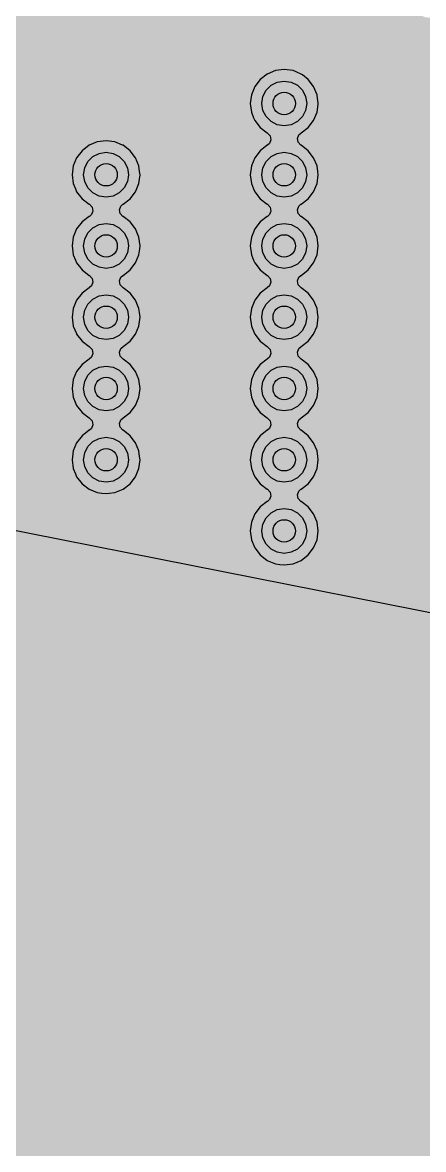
# Model space of a CAD drawing. Header units: millimetres. Extents: x -3894 to -3474, y -291 to 6.
# Drawn here: x -3709.72 to -3702.58, y -112.08 to -91.99 of the extents above; entities that cross this region are included whole.
import ezdxf

# ---------------------------------------------------------------- set-up
doc = ezdxf.new("R2010")
doc.units = ezdxf.units.MM
doc.layers.add('BLACK', color=7, linetype='Continuous')

msp = doc.modelspace()

# ---------------------------------------------------------------- hatches: boundary and pattern name
msp.add_hatch(color=256).paths.add_polyline_path([(-3698.739, -92.342), (-3698.739, -92.342), (-3698.793, -91.834), (-3698.872, -91.824), (-3698.95, -91.814), (-3699.096, -91.753), (-3699.222, -91.657), (-3699.318, -91.532), (-3699.378, -91.386), (-3699.378, -91.386), (-3699.399, -91.229), (-3699.378, -91.072), (-3699.349, -91.001), (-3699.341, -90.971), (-3699.351, -90.902), (-3699.396, -90.849), (-3699.463, -90.829), (-3701.363, -90.829), (-3701.389, -90.832), (-3701.45, -90.866), (-3701.756, -91.171), (-3701.781, -91.206), (-3701.791, -91.275), (-3701.786, -91.312), (-3701.807, -91.469), (-3701.868, -91.615), (-3701.964, -91.74), (-3702.089, -91.836), (-3702.235, -91.897), (-3702.34, -91.911), (-3702.392, -91.917), (-3702.471, -91.907), (-3702.549, -91.897), (-3702.695, -91.836), (-3702.82, -91.74), (-3702.917, -91.615), (-3702.977, -91.469), (-3702.977, -91.469), (-3702.998, -91.312), (-3702.977, -91.155), (-3702.977, -91.155), (-3702.917, -91.009), (-3702.82, -90.884), (-3702.695, -90.787), (-3702.549, -90.727), (-3702.549, -90.727), (-3702.392, -90.706), (-3702.356, -90.711), (-3702.313, -90.709), (-3702.252, -90.676), (-3701.863, -90.287), (-3701.857, -90.281), (-3701.828, -90.217), (-3701.838, -90.148), (-3701.884, -90.095), (-3701.951, -90.075), (-3708.293, -90.075), (-3708.293, -90.075), (-3708.408, -90.045), (-3708.417, -90.039), (-3708.453, -90.019), (-3719.079, -89.782), (-3719.14, -89.928), (-3719.236, -90.053), (-3719.361, -90.149), (-3719.507, -90.21), (-3719.612, -90.224), (-3719.664, -90.23), (-3719.767, -90.217), (-3719.821, -90.21), (-3719.967, -90.149), (-3720.092, -90.053), (-3720.201, -89.912), (-3720.222, -89.887), (-3720.287, -89.861), (-3720.356, -89.874), (-3720.403, -89.919), (-3720.506, -90.053), (-3720.631, -90.149), (-3720.777, -90.21), (-3720.882, -90.224), (-3720.934, -90.23), (-3721.037, -90.217), (-3721.091, -90.21), (-3721.237, -90.149), (-3721.362, -90.053), (-3721.471, -89.912), (-3721.492, -89.887), (-3721.557, -89.861), (-3721.592, -89.867), (-3721.647, -92.148), (-3721.518, -92.248), (-3721.5, -92.259), (-3721.432, -92.273), (-3721.367, -92.248), (-3721.237, -92.148), (-3721.091, -92.088), (-3721.091, -92.088), (-3720.934, -92.067), (-3720.777, -92.088), (-3720.777, -92.088), (-3720.631, -92.148), (-3720.502, -92.248), (-3720.484, -92.259), (-3720.416, -92.273), (-3720.351, -92.248), (-3720.221, -92.148), (-3720.075, -92.088), (-3720.075, -92.088), (-3719.918, -92.067), (-3719.761, -92.088), (-3719.761, -92.088), (-3719.615, -92.148), (-3719.486, -92.248), (-3719.468, -92.259), (-3719.4, -92.273), (-3719.335, -92.248), (-3719.205, -92.148), (-3719.059, -92.088), (-3719.059, -92.088), (-3718.902, -92.067), (-3718.745, -92.088), (-3718.745, -92.088), (-3718.599, -92.148), (-3718.474, -92.245), (-3718.378, -92.37), (-3718.317, -92.516), (-3718.296, -92.673), (-3718.317, -92.83), (-3718.378, -92.976), (-3718.474, -93.101), (-3718.599, -93.197), (-3718.745, -93.258), (-3718.768, -93.261), (-3718.783, -93.264), (-3718.843, -93.299), (-3718.874, -93.362), (-3718.867, -93.431), (-3718.865, -93.435), (-3718.825, -93.532), (-3718.805, -93.688), (-3718.804, -93.689), (-3718.825, -93.846), (-3718.867, -93.946), (-3718.872, -93.96), (-3718.871, -94.03), (-3718.832, -94.088), (-3718.768, -94.117), (-3718.745, -94.12), (-3718.599, -94.18), (-3718.47, -94.28), (-3718.452, -94.291), (-3718.384, -94.305), (-3718.319, -94.28), (-3718.189, -94.18), (-3718.043, -94.12), (-3718.043, -94.12), (-3717.886, -94.099), (-3717.729, -94.12), (-3717.729, -94.12), (-3717.583, -94.18), (-3717.454, -94.28), (-3717.436, -94.291), (-3717.368, -94.305), (-3717.303, -94.28), (-3717.173, -94.18), (-3717.027, -94.12), (-3717.027, -94.12), (-3716.87, -94.099), (-3716.713, -94.12), (-3716.713, -94.12), (-3716.567, -94.18), (-3716.438, -94.28), (-3716.42, -94.291), (-3716.352, -94.305), (-3716.287, -94.28), (-3716.157, -94.18), (-3716.011, -94.12), (-3716.011, -94.12), (-3715.854, -94.099), (-3715.697, -94.12), (-3715.697, -94.12), (-3715.559, -94.177), (-3715.551, -94.18), (-3715.426, -94.277), (-3715.33, -94.402), (-3715.269, -94.548), (-3715.269, -94.548), (-3715.256, -94.647), (-3715.248, -94.705), (-3715.269, -94.862), (-3715.311, -94.962), (-3715.316, -94.976), (-3715.315, -95.046), (-3715.276, -95.104), (-3715.212, -95.133), (-3715.189, -95.136), (-3715.051, -95.193), (-3715.043, -95.196), (-3714.918, -95.293), (-3714.822, -95.418), (-3714.761, -95.564), (-3714.748, -95.663), (-3714.74, -95.721), (-3714.761, -95.878), (-3714.803, -95.978), (-3714.808, -95.992), (-3714.807, -96.062), (-3714.768, -96.12), (-3714.704, -96.149), (-3714.681, -96.152), (-3714.613, -96.18), (-3714.535, -96.212), (-3714.41, -96.309), (-3714.314, -96.434), (-3714.253, -96.58), (-3714.253, -96.58), (-3714.235, -96.717), (-3714.232, -96.737), (-3714.253, -96.894), (-3714.295, -96.994), (-3714.3, -97.008), (-3714.299, -97.078), (-3714.26, -97.136), (-3714.196, -97.165), (-3714.173, -97.168), (-3714.032, -97.226), (-3714.027, -97.228), (-3714.027, -97.228), (-3713.902, -97.325), (-3713.806, -97.45), (-3713.745, -97.596), (-3713.745, -97.596), (-3713.727, -97.733), (-3713.724, -97.753), (-3713.745, -97.91), (-3713.806, -98.056), (-3713.902, -98.181), (-3714.027, -98.277), (-3714.173, -98.338), (-3714.278, -98.352), (-3714.33, -98.358), (-3714.409, -98.348), (-3714.487, -98.338), (-3714.633, -98.277), (-3714.763, -98.178), (-3714.78, -98.167), (-3714.848, -98.153), (-3714.914, -98.178), (-3715.043, -98.277), (-3715.189, -98.338), (-3715.294, -98.352), (-3715.346, -98.358), (-3715.425, -98.348), (-3715.503, -98.338), (-3715.649, -98.277), (-3715.779, -98.178), (-3715.796, -98.167), (-3715.864, -98.153), (-3715.93, -98.178), (-3716.059, -98.277), (-3716.205, -98.338), (-3716.31, -98.352), (-3716.362, -98.358), (-3716.441, -98.348), (-3716.519, -98.338), (-3716.665, -98.277), (-3716.795, -98.178), (-3716.812, -98.167), (-3716.88, -98.153), (-3716.946, -98.178), (-3717.075, -98.277), (-3717.221, -98.338), (-3717.326, -98.352), (-3717.378, -98.358), (-3717.457, -98.348), (-3717.535, -98.338), (-3717.681, -98.277), (-3717.811, -98.178), (-3717.828, -98.167), (-3717.896, -98.153), (-3717.962, -98.178), (-3718.091, -98.277), (-3718.237, -98.338), (-3718.342, -98.352), (-3718.394, -98.358), (-3718.473, -98.348), (-3718.551, -98.338), (-3718.697, -98.277), (-3718.827, -98.178), (-3718.844, -98.167), (-3718.912, -98.153), (-3718.978, -98.178), (-3719.107, -98.277), (-3719.253, -98.338), (-3719.358, -98.352), (-3719.41, -98.358), (-3719.489, -98.348), (-3719.567, -98.338), (-3719.713, -98.277), (-3719.843, -98.178), (-3719.86, -98.167), (-3719.928, -98.153), (-3719.994, -98.178), (-3720.123, -98.277), (-3720.269, -98.338), (-3720.374, -98.352), (-3720.426, -98.358), (-3720.505, -98.348), (-3720.583, -98.338), (-3720.729, -98.277), (-3720.859, -98.178), (-3720.876, -98.167), (-3720.944, -98.153), (-3721.01, -98.178), (-3721.139, -98.277), (-3721.285, -98.338), (-3721.39, -98.352), (-3721.442, -98.358), (-3721.521, -98.348), (-3721.599, -98.338), (-3721.745, -98.277), (-3721.875, -98.178), (-3721.892, -98.167), (-3721.96, -98.153), (-3722.026, -98.178), (-3722.155, -98.277), (-3722.301, -98.338), (-3722.406, -98.352), (-3722.458, -98.358), (-3722.537, -98.348), (-3722.615, -98.338), (-3722.761, -98.277), (-3722.891, -98.178), (-3722.908, -98.167), (-3722.976, -98.153), (-3723.042, -98.178), (-3723.171, -98.277), (-3723.317, -98.338), (-3723.37, -98.345), (-3723.37, -98.379), (-3711.859, -100.654), (-3711.837, -100.627), (-3711.696, -100.518), (-3711.671, -100.496), (-3711.645, -100.432), (-3711.658, -100.363), (-3711.703, -100.316), (-3711.837, -100.213), (-3711.934, -100.088), (-3711.954, -100.039), (-3711.994, -99.942), (-3711.994, -99.942), (-3712.015, -99.785), (-3711.994, -99.628), (-3711.994, -99.628), (-3711.934, -99.482), (-3711.837, -99.357), (-3711.696, -99.248), (-3711.671, -99.226), (-3711.645, -99.162), (-3711.658, -99.093), (-3711.703, -99.046), (-3711.837, -98.943), (-3711.934, -98.818), (-3711.994, -98.672), (-3712.015, -98.515), (-3711.994, -98.358), (-3711.994, -98.358), (-3711.934, -98.212), (-3711.837, -98.087), (-3711.696, -97.978), (-3711.671, -97.956), (-3711.645, -97.892), (-3711.658, -97.823), (-3711.703, -97.776), (-3711.837, -97.673), (-3711.934, -97.548), (-3711.994, -97.402), (-3711.994, -97.402), (-3712.015, -97.245), (-3711.994, -97.088), (-3711.994, -97.088), (-3711.934, -96.942), (-3711.837, -96.817), (-3711.696, -96.708), (-3711.671, -96.686), (-3711.645, -96.622), (-3711.658, -96.553), (-3711.703, -96.506), (-3711.837, -96.403), (-3711.934, -96.278), (-3711.954, -96.229), (-3711.994, -96.132), (-3711.994, -96.132), (-3712.015, -95.975), (-3711.994, -95.818), (-3711.994, -95.818), (-3711.934, -95.672), (-3711.837, -95.547), (-3711.696, -95.438), (-3711.671, -95.416), (-3711.645, -95.352), (-3711.658, -95.283), (-3711.703, -95.236), (-3711.837, -95.133), (-3711.934, -95.008), (-3711.954, -94.959), (-3711.994, -94.862), (-3711.994, -94.862), (-3712.015, -94.705), (-3711.994, -94.548), (-3711.994, -94.548), (-3711.934, -94.402), (-3711.837, -94.277), (-3711.696, -94.168), (-3711.671, -94.146), (-3711.645, -94.082), (-3711.658, -94.013), (-3711.703, -93.966), (-3711.837, -93.863), (-3711.934, -93.738), (-3711.954, -93.689), (-3711.994, -93.592), (-3711.994, -93.592), (-3712.015, -93.435), (-3711.994, -93.278), (-3711.994, -93.278), (-3711.934, -93.132), (-3711.837, -93.007), (-3711.712, -92.91), (-3711.566, -92.85), (-3711.566, -92.85), (-3711.409, -92.829), (-3711.252, -92.85), (-3711.252, -92.85), (-3711.184, -92.878), (-3711.106, -92.91), (-3710.981, -93.007), (-3710.885, -93.132), (-3710.824, -93.278), (-3710.803, -93.435), (-3710.806, -93.451), (-3710.824, -93.592), (-3710.885, -93.738), (-3710.981, -93.863), (-3711.122, -93.971), (-3711.147, -93.993), (-3711.173, -94.058), (-3711.16, -94.127), (-3711.115, -94.173), (-3710.981, -94.277), (-3710.885, -94.402), (-3710.824, -94.548), (-3710.824, -94.548), (-3710.811, -94.647), (-3710.803, -94.705), (-3710.824, -94.862), (-3710.885, -95.008), (-3710.981, -95.133), (-3711.122, -95.241), (-3711.147, -95.263), (-3711.173, -95.328), (-3711.16, -95.397), (-3711.115, -95.443), (-3710.981, -95.547), (-3710.885, -95.672), (-3710.824, -95.818), (-3710.824, -95.818), (-3710.803, -95.975), (-3710.81, -96.024), (-3710.824, -96.132), (-3710.885, -96.278), (-3710.981, -96.403), (-3711.122, -96.511), (-3711.147, -96.533), (-3711.173, -96.598), (-3711.16, -96.667), (-3711.115, -96.713), (-3710.981, -96.817), (-3710.885, -96.942), (-3710.824, -97.088), (-3710.814, -97.162), (-3710.803, -97.245), (-3710.824, -97.402), (-3710.885, -97.548), (-3710.981, -97.673), (-3711.122, -97.781), (-3711.147, -97.803), (-3711.173, -97.868), (-3711.16, -97.937), (-3711.115, -97.983), (-3710.981, -98.087), (-3710.885, -98.212), (-3710.824, -98.358), (-3710.803, -98.515), (-3710.824, -98.672), (-3710.885, -98.818), (-3710.981, -98.943), (-3711.122, -99.051), (-3711.147, -99.073), (-3711.173, -99.138), (-3711.16, -99.207), (-3711.115, -99.253), (-3710.981, -99.357), (-3710.885, -99.482), (-3710.824, -99.628), (-3710.811, -99.727), (-3710.803, -99.785), (-3710.824, -99.942), (-3710.885, -100.088), (-3710.981, -100.213), (-3711.122, -100.321), (-3711.147, -100.343), (-3711.173, -100.408), (-3711.16, -100.477), (-3711.115, -100.523), (-3710.981, -100.627), (-3710.885, -100.752), (-3710.842, -100.855), (-3698.996, -103.197), (-3698.739, -101.894), (-3698.885, -101.833), (-3699.01, -101.737), (-3699.107, -101.612), (-3699.167, -101.466), (-3699.167, -101.466), (-3699.188, -101.309), (-3699.167, -101.152), (-3699.167, -101.152), (-3699.107, -101.006), (-3699.01, -100.881), (-3698.869, -100.772), (-3698.844, -100.75), (-3698.818, -100.686), (-3698.831, -100.617), (-3698.876, -100.57), (-3699.01, -100.467), (-3699.107, -100.342), (-3699.127, -100.293), (-3699.167, -100.196), (-3699.167, -100.196), (-3699.188, -100.039), (-3699.167, -99.882), (-3699.167, -99.882), (-3699.107, -99.736), (-3699.007, -99.606), (-3698.996, -99.589), (-3698.982, -99.52), (-3699.007, -99.455), (-3699.107, -99.326), (-3699.167, -99.18), (-3699.167, -99.18), (-3699.188, -99.023), (-3699.167, -98.866), (-3699.167, -98.866), (-3699.107, -98.72), (-3699.007, -98.59), (-3698.996, -98.573), (-3698.982, -98.504), (-3699.007, -98.439), (-3699.107, -98.31), (-3699.167, -98.164), (-3699.167, -98.164), (-3699.188, -98.007), (-3699.167, -97.85), (-3699.167, -97.85), (-3699.107, -97.704), (-3699.007, -97.574), (-3698.996, -97.557), (-3698.982, -97.488), (-3699.007, -97.423), (-3699.107, -97.294), (-3699.167, -97.148), (-3699.167, -97.148), (-3699.188, -96.991), (-3699.167, -96.834), (-3699.167, -96.834), (-3699.107, -96.688), (-3699.007, -96.558), (-3698.996, -96.541), (-3698.982, -96.472), (-3699.007, -96.407), (-3699.107, -96.278), (-3699.167, -96.132), (-3699.167, -96.132), (-3699.188, -95.975), (-3699.167, -95.818), (-3699.167, -95.818), (-3699.107, -95.672), (-3699.007, -95.542), (-3698.996, -95.525), (-3698.982, -95.456), (-3699.007, -95.391), (-3699.107, -95.262), (-3699.167, -95.116), (-3699.167, -95.116), (-3699.188, -94.959), (-3699.167, -94.802), (-3699.167, -94.802), (-3699.107, -94.656), (-3699.007, -94.526), (-3698.996, -94.509), (-3698.982, -94.44), (-3699.007, -94.375), (-3699.107, -94.246), (-3699.167, -94.1), (-3699.167, -94.1), (-3699.188, -93.943), (-3699.167, -93.786), (-3699.167, -93.786), (-3699.107, -93.64), (-3699.007, -93.51), (-3698.996, -93.493), (-3698.982, -93.424), (-3699.007, -93.359), (-3699.107, -93.23), (-3699.167, -93.084), (-3699.167, -93.084), (-3699.188, -92.927), (-3699.167, -92.77), (-3699.167, -92.77), (-3699.107, -92.624), (-3699.01, -92.499), (-3698.885, -92.402)])
h = msp.add_hatch(color=256)
h.paths.add_polyline_path([(-3695.527, -104.613), (-3695.525, -104.61), (-3695.101, -103.967), (-3710.842, -100.855), (-3710.824, -100.898), (-3710.803, -101.055), (-3710.824, -101.212), (-3710.885, -101.358), (-3710.981, -101.483), (-3711.106, -101.579), (-3711.252, -101.64), (-3711.357, -101.654), (-3711.409, -101.66), (-3711.488, -101.65), (-3711.566, -101.64), (-3711.712, -101.579), (-3711.837, -101.483), (-3711.934, -101.358), (-3711.994, -101.212), (-3711.994, -101.212), (-3712.015, -101.055), (-3711.994, -100.898), (-3711.994, -100.898), (-3711.934, -100.752), (-3711.859, -100.654), (-3723.37, -98.379), (-3723.37, -112.223), (-3702.29, -112.223), (-3702.193, -112.054), (-3701.971, -111.733), (-3701.722, -111.433), (-3701.448, -111.156), (-3701.373, -111.093), (-3701.373, -111.092), (-3701.35, -111.073), (-3701.35, -111.073), (-3701.299, -111.029), (-3701.297, -111.028), (-3700.488, -110.316), (-3700.485, -110.313), (-3699.7, -109.574), (-3699.697, -109.571), (-3698.937, -108.807), (-3698.934, -108.804), (-3698.2, -108.015), (-3698.197, -108.011), (-3697.489, -107.198), (-3697.487, -107.195), (-3696.807, -106.358), (-3696.804, -106.355), (-3696.152, -105.497), (-3696.15, -105.493)])
h.paths.add_polyline_path([(-3711.359, -105.978), (-3711.359, -105.978), (-3711.299, -105.832), (-3711.202, -105.707), (-3711.077, -105.61), (-3710.931, -105.55), (-3710.931, -105.55), (-3710.774, -105.529), (-3710.617, -105.55), (-3710.617, -105.55), (-3710.471, -105.61), (-3710.346, -105.707), (-3710.25, -105.832), (-3710.189, -105.978), (-3710.189, -105.978), (-3710.177, -106.068), (-3710.168, -106.135), (-3710.189, -106.292), (-3710.25, -106.438), (-3710.346, -106.563), (-3710.471, -106.659), (-3710.617, -106.72), (-3710.722, -106.734), (-3710.774, -106.74), (-3710.853, -106.73), (-3710.931, -106.72), (-3711.077, -106.659), (-3711.202, -106.563), (-3711.299, -106.438), (-3711.319, -106.389), (-3711.359, -106.292), (-3711.359, -106.292), (-3711.38, -106.135)], flags=16)
h.paths.add_polyline_path([(-3711.155, -106.011), (-3711.098, -105.9), (-3711.009, -105.811), (-3710.898, -105.754), (-3710.774, -105.735), (-3710.651, -105.754), (-3710.539, -105.811), (-3710.451, -105.9), (-3710.394, -106.011), (-3710.374, -106.135), (-3710.394, -106.258), (-3710.451, -106.37), (-3710.539, -106.458), (-3710.651, -106.515), (-3710.774, -106.535), (-3710.898, -106.515), (-3711.009, -106.458), (-3711.098, -106.37), (-3711.155, -106.258), (-3711.174, -106.135)], flags=0)
h.paths.add_polyline_path([(-3720.734, -106.389, -1), (-3721.134, -106.389, -1)], flags=16)
h.paths.add_polyline_path([(-3710.574, -106.135, -1), (-3710.974, -106.135, -1)], flags=0)
h.paths.add_polyline_path([(-3720.734, -107.405, -1), (-3721.134, -107.405, -1)], flags=16)
h.paths.add_polyline_path([(-3720.734, -108.421, -1), (-3721.134, -108.421, -1)], flags=16)
h.paths.add_polyline_path([(-3720.734, -109.437, -1), (-3721.134, -109.437, -1)], flags=16)
h.paths.add_polyline_path([(-3720.734, -110.453, -1), (-3721.134, -110.453, -1)], flags=16)
h.paths.add_polyline_path([(-3720.734, -111.469, -1), (-3721.134, -111.469, -1)], flags=16)

# ---------------------------------------------------------------- linework, layer by layer
msp.add_line((-3695.101, -103.967), (-3723.474, -98.358))
at = {"color": 7, "lineweight": 0}
msp.add_line((-3710.842, -100.855), (-3695.101, -103.967), dxfattribs=at)
msp.add_line((-3710.842, -100.855), (-3695.101, -103.967), dxfattribs=at)
at = {"layer": 'BLACK', "linetype": 'Continuous'}
for p, q in [((-3705.362, -92.91), (-3705.487, -93.007)), ((-3705.216, -92.85), (-3705.362, -92.91)), ((-3705.059, -92.829), (-3705.216, -92.85)), ((-3705.216, -92.85), (-3705.216, -92.85)), ((-3704.902, -92.85), (-3705.059, -92.829)), ((-3705.059, -92.829), (-3705.059, -92.829)), ((-3704.834, -92.878), (-3704.902, -92.85)), ((-3704.902, -92.85), (-3704.902, -92.85)), ((-3704.756, -92.91), (-3704.834, -92.878)), ((-3704.735, -92.927), (-3704.756, -92.91)), ((-3704.631, -93.007), (-3704.735, -92.927)), ((-3705.584, -93.132), (-3705.644, -93.278)), ((-3705.487, -93.007), (-3705.584, -93.132)), ((-3705.44, -93.311), (-3705.383, -93.2)), ((-3705.383, -93.2), (-3705.294, -93.111)), ((-3705.294, -93.111), (-3705.183, -93.054)), ((-3705.183, -93.054), (-3705.059, -93.035)), ((-3705.059, -93.035), (-3704.936, -93.054)), ((-3704.936, -93.054), (-3704.824, -93.111)), ((-3704.824, -93.111), (-3704.736, -93.2)), ((-3704.736, -93.2), (-3704.679, -93.311)), ((-3704.535, -93.132), (-3704.631, -93.007)), ((-3704.474, -93.278), (-3704.535, -93.132)), ((-3705.644, -93.278), (-3705.665, -93.435)), ((-3705.644, -93.278), (-3705.644, -93.278)), ((-3705.459, -93.435), (-3705.44, -93.311)), ((-3704.679, -93.311), (-3704.659, -93.435)), ((-3704.473, -93.287), (-3704.474, -93.278)), ((-3704.453, -93.435), (-3704.473, -93.287)), ((-3705.665, -93.435), (-3705.644, -93.592)), ((-3705.665, -93.435), (-3705.665, -93.435)), ((-3705.644, -93.592), (-3705.644, -93.592)), ((-3705.644, -93.592), (-3705.604, -93.689)), ((-3705.44, -93.558), (-3705.459, -93.435)), ((-3705.383, -93.67), (-3705.44, -93.558)), ((-3704.679, -93.558), (-3704.736, -93.67)), ((-3704.659, -93.435), (-3704.679, -93.558)), ((-3704.535, -93.738), (-3704.474, -93.592)), ((-3704.474, -93.592), (-3704.456, -93.451)), ((-3704.456, -93.451), (-3704.453, -93.435)), ((-3704.453, -93.435), (-3704.453, -93.435)), ((-3705.604, -93.689), (-3705.584, -93.738)), ((-3705.584, -93.738), (-3705.487, -93.863)), ((-3705.294, -93.758), (-3705.383, -93.67)), ((-3705.183, -93.815), (-3705.294, -93.758)), ((-3704.824, -93.758), (-3704.936, -93.815)), ((-3704.736, -93.67), (-3704.824, -93.758)), ((-3704.631, -93.863), (-3704.535, -93.738)), ((-3705.487, -93.863), (-3705.362, -93.959)), ((-3705.362, -93.959), (-3705.362, -93.959)), ((-3705.362, -93.959), (-3705.357, -93.962)), ((-3705.357, -93.962), (-3705.308, -94.013)), ((-3705.059, -93.835), (-3705.183, -93.815)), ((-3704.936, -93.815), (-3705.059, -93.835)), ((-3704.823, -94.058), (-3704.797, -93.993)), ((-3704.797, -93.993), (-3704.762, -93.962)), ((-3704.762, -93.962), (-3704.756, -93.959)), ((-3704.756, -93.959), (-3704.631, -93.863)), ((-3704.756, -93.959), (-3704.756, -93.959)), ((-3708.537, -94.18), (-3708.662, -94.277)), ((-3708.391, -94.12), (-3708.537, -94.18)), ((-3708.234, -94.099), (-3708.391, -94.12)), ((-3708.391, -94.12), (-3708.391, -94.12)), ((-3708.077, -94.12), (-3708.234, -94.099)), ((-3708.234, -94.099), (-3708.234, -94.099)), ((-3707.939, -94.177), (-3708.077, -94.12)), ((-3708.077, -94.12), (-3708.077, -94.12)), ((-3707.931, -94.18), (-3707.939, -94.177)), ((-3707.806, -94.277), (-3707.931, -94.18)), ((-3705.362, -94.18), (-3705.487, -94.277)), ((-3705.357, -94.177), (-3705.362, -94.18)), ((-3705.321, -94.146), (-3705.357, -94.177)), ((-3705.295, -94.082), (-3705.321, -94.146)), ((-3705.308, -94.013), (-3705.295, -94.082)), ((-3704.81, -94.127), (-3704.823, -94.058)), ((-3704.762, -94.177), (-3704.81, -94.127)), ((-3704.756, -94.18), (-3704.762, -94.177)), ((-3704.631, -94.277), (-3704.756, -94.18)), ((-3704.756, -94.18), (-3704.756, -94.18)), ((-3708.759, -94.402), (-3708.819, -94.548)), ((-3708.662, -94.277), (-3708.759, -94.402)), ((-3708.558, -94.47), (-3708.469, -94.381)), ((-3708.469, -94.381), (-3708.358, -94.324)), ((-3708.358, -94.324), (-3708.234, -94.305)), ((-3708.234, -94.305), (-3708.111, -94.324)), ((-3708.111, -94.324), (-3707.999, -94.381)), ((-3707.999, -94.381), (-3707.911, -94.47)), ((-3707.71, -94.402), (-3707.806, -94.277)), ((-3707.649, -94.548), (-3707.71, -94.402)), ((-3705.584, -94.402), (-3705.644, -94.548)), ((-3705.487, -94.277), (-3705.584, -94.402)), ((-3705.383, -94.47), (-3705.294, -94.381)), ((-3705.294, -94.381), (-3705.183, -94.324)), ((-3705.183, -94.324), (-3705.059, -94.305)), ((-3705.059, -94.305), (-3704.936, -94.324)), ((-3704.936, -94.324), (-3704.824, -94.381)), ((-3704.824, -94.381), (-3704.736, -94.47)), ((-3704.535, -94.402), (-3704.631, -94.277)), ((-3704.474, -94.548), (-3704.535, -94.402)), ((-3708.819, -94.548), (-3708.84, -94.705)), ((-3708.819, -94.548), (-3708.819, -94.548)), ((-3708.634, -94.705), (-3708.615, -94.581)), ((-3708.615, -94.581), (-3708.558, -94.47)), ((-3707.911, -94.47), (-3707.854, -94.581)), ((-3707.854, -94.581), (-3707.834, -94.705)), ((-3707.636, -94.647), (-3707.649, -94.548)), ((-3707.649, -94.548), (-3707.649, -94.548)), ((-3705.644, -94.548), (-3705.665, -94.705)), ((-3705.644, -94.548), (-3705.644, -94.548)), ((-3705.459, -94.705), (-3705.44, -94.581)), ((-3705.44, -94.581), (-3705.383, -94.47)), ((-3704.736, -94.47), (-3704.679, -94.581)), ((-3704.679, -94.581), (-3704.659, -94.705)), ((-3704.461, -94.647), (-3704.474, -94.548)), ((-3704.474, -94.548), (-3704.474, -94.548)), ((-3708.84, -94.705), (-3708.819, -94.862)), ((-3708.84, -94.705), (-3708.84, -94.705)), ((-3708.615, -94.828), (-3708.634, -94.705)), ((-3707.834, -94.705), (-3707.854, -94.828)), ((-3707.649, -94.862), (-3707.628, -94.705)), ((-3707.628, -94.705), (-3707.636, -94.647)), ((-3705.665, -94.705), (-3705.665, -94.705)), ((-3705.665, -94.705), (-3705.644, -94.862)), ((-3705.44, -94.828), (-3705.459, -94.705)), ((-3704.659, -94.705), (-3704.679, -94.828)), ((-3704.474, -94.862), (-3704.453, -94.705)), ((-3704.453, -94.705), (-3704.461, -94.647)), ((-3708.819, -94.862), (-3708.819, -94.862)), ((-3708.819, -94.862), (-3708.779, -94.959)), ((-3708.779, -94.959), (-3708.759, -95.008)), ((-3708.759, -95.008), (-3708.662, -95.133)), ((-3708.558, -94.94), (-3708.615, -94.828)), ((-3708.469, -95.028), (-3708.558, -94.94)), ((-3707.911, -94.94), (-3707.999, -95.028)), ((-3707.854, -94.828), (-3707.911, -94.94)), ((-3707.806, -95.133), (-3707.71, -95.008)), ((-3707.71, -95.008), (-3707.649, -94.862)), ((-3705.644, -94.862), (-3705.644, -94.862)), ((-3705.644, -94.862), (-3705.604, -94.959)), ((-3705.604, -94.959), (-3705.584, -95.008)), ((-3705.584, -95.008), (-3705.487, -95.133)), ((-3705.383, -94.94), (-3705.44, -94.828)), ((-3705.294, -95.028), (-3705.383, -94.94)), ((-3704.736, -94.94), (-3704.824, -95.028)), ((-3704.679, -94.828), (-3704.736, -94.94)), ((-3704.631, -95.133), (-3704.535, -95.008)), ((-3704.535, -95.008), (-3704.474, -94.862)), ((-3708.662, -95.133), (-3708.537, -95.229)), ((-3708.358, -95.085), (-3708.469, -95.028)), ((-3708.234, -95.105), (-3708.358, -95.085)), ((-3708.111, -95.085), (-3708.234, -95.105)), ((-3707.999, -95.028), (-3708.111, -95.085)), ((-3707.931, -95.229), (-3707.806, -95.133)), ((-3705.487, -95.133), (-3705.362, -95.229)), ((-3705.183, -95.085), (-3705.294, -95.028)), ((-3705.059, -95.105), (-3705.183, -95.085)), ((-3704.936, -95.085), (-3705.059, -95.105)), ((-3704.824, -95.028), (-3704.936, -95.085)), ((-3704.756, -95.229), (-3704.631, -95.133)), ((-3708.537, -95.229), (-3708.537, -95.229)), ((-3708.537, -95.229), (-3708.532, -95.232)), ((-3708.532, -95.232), (-3708.483, -95.283)), ((-3708.47, -95.352), (-3708.496, -95.416)), ((-3708.483, -95.283), (-3708.47, -95.352)), ((-3707.998, -95.328), (-3707.972, -95.263)), ((-3707.985, -95.397), (-3707.998, -95.328)), ((-3707.937, -95.447), (-3707.985, -95.397)), ((-3707.972, -95.263), (-3707.937, -95.232)), ((-3707.937, -95.232), (-3707.931, -95.229)), ((-3707.931, -95.229), (-3707.931, -95.229)), ((-3705.362, -95.229), (-3705.362, -95.229)), ((-3705.362, -95.229), (-3705.357, -95.232)), ((-3705.357, -95.232), (-3705.308, -95.283)), ((-3705.295, -95.352), (-3705.321, -95.416)), ((-3705.308, -95.283), (-3705.295, -95.352)), ((-3704.823, -95.328), (-3704.797, -95.263)), ((-3704.81, -95.397), (-3704.823, -95.328)), ((-3704.762, -95.447), (-3704.81, -95.397)), ((-3704.797, -95.263), (-3704.762, -95.232)), ((-3704.762, -95.232), (-3704.756, -95.229)), ((-3704.756, -95.229), (-3704.756, -95.229)), ((-3708.662, -95.547), (-3708.759, -95.672)), ((-3708.537, -95.45), (-3708.662, -95.547)), ((-3708.532, -95.447), (-3708.537, -95.45)), ((-3708.496, -95.416), (-3708.532, -95.447)), ((-3708.469, -95.651), (-3708.358, -95.594)), ((-3708.358, -95.594), (-3708.234, -95.575)), ((-3708.234, -95.575), (-3708.111, -95.594)), ((-3708.111, -95.594), (-3707.999, -95.651)), ((-3707.931, -95.45), (-3707.937, -95.447)), ((-3707.806, -95.547), (-3707.931, -95.45)), ((-3707.931, -95.45), (-3707.931, -95.45)), ((-3707.71, -95.672), (-3707.806, -95.547)), ((-3705.487, -95.547), (-3705.584, -95.672)), ((-3705.362, -95.45), (-3705.487, -95.547)), ((-3705.357, -95.447), (-3705.362, -95.45)), ((-3705.321, -95.416), (-3705.357, -95.447)), ((-3705.294, -95.651), (-3705.183, -95.594)), ((-3705.183, -95.594), (-3705.059, -95.575)), ((-3705.059, -95.575), (-3704.936, -95.594)), ((-3704.936, -95.594), (-3704.824, -95.651)), ((-3704.756, -95.45), (-3704.762, -95.447)), ((-3704.631, -95.547), (-3704.756, -95.45)), ((-3704.756, -95.45), (-3704.756, -95.45)), ((-3704.535, -95.672), (-3704.631, -95.547)), ((-3708.759, -95.672), (-3708.819, -95.818)), ((-3708.615, -95.851), (-3708.558, -95.74)), ((-3708.558, -95.74), (-3708.469, -95.651)), ((-3707.999, -95.651), (-3707.911, -95.74)), ((-3707.911, -95.74), (-3707.854, -95.851)), ((-3707.649, -95.818), (-3707.71, -95.672)), ((-3705.584, -95.672), (-3705.644, -95.818)), ((-3705.44, -95.851), (-3705.383, -95.74)), ((-3705.383, -95.74), (-3705.294, -95.651)), ((-3704.824, -95.651), (-3704.736, -95.74)), ((-3704.736, -95.74), (-3704.679, -95.851)), ((-3704.474, -95.818), (-3704.535, -95.672)), ((-3708.819, -95.818), (-3708.84, -95.975)), ((-3708.84, -95.975), (-3708.84, -95.975)), ((-3708.84, -95.975), (-3708.819, -96.132)), ((-3708.819, -95.818), (-3708.819, -95.818)), ((-3708.634, -95.975), (-3708.615, -95.851)), ((-3708.615, -96.098), (-3708.634, -95.975)), ((-3707.854, -95.851), (-3707.834, -95.975)), ((-3707.834, -95.975), (-3707.854, -96.098)), ((-3707.628, -95.975), (-3707.649, -95.818)), ((-3707.649, -95.818), (-3707.649, -95.818)), ((-3707.635, -96.024), (-3707.628, -95.975)), ((-3707.628, -95.975), (-3707.628, -95.975)), ((-3705.644, -95.818), (-3705.665, -95.975)), ((-3705.665, -95.975), (-3705.665, -95.975)), ((-3705.665, -95.975), (-3705.644, -96.132)), ((-3705.644, -95.818), (-3705.644, -95.818)), ((-3705.459, -95.975), (-3705.44, -95.851)), ((-3705.44, -96.098), (-3705.459, -95.975)), ((-3704.679, -95.851), (-3704.659, -95.975)), ((-3704.659, -95.975), (-3704.679, -96.098)), ((-3704.453, -95.975), (-3704.474, -95.818)), ((-3704.474, -95.818), (-3704.474, -95.818)), ((-3704.46, -96.024), (-3704.453, -95.975)), ((-3704.453, -95.975), (-3704.453, -95.975)), ((-3708.819, -96.132), (-3708.819, -96.132)), ((-3708.819, -96.132), (-3708.779, -96.229)), ((-3708.558, -96.21), (-3708.615, -96.098)), ((-3708.469, -96.298), (-3708.558, -96.21)), ((-3707.911, -96.21), (-3707.999, -96.298)), ((-3707.854, -96.098), (-3707.911, -96.21)), ((-3707.71, -96.278), (-3707.649, -96.132)), ((-3707.649, -96.132), (-3707.635, -96.024)), ((-3705.644, -96.132), (-3705.644, -96.132)), ((-3705.644, -96.132), (-3705.604, -96.229)), ((-3705.383, -96.21), (-3705.44, -96.098)), ((-3705.294, -96.298), (-3705.383, -96.21)), ((-3704.736, -96.21), (-3704.824, -96.298)), ((-3704.679, -96.098), (-3704.736, -96.21)), ((-3704.535, -96.278), (-3704.474, -96.132)), ((-3704.474, -96.132), (-3704.46, -96.024)), ((-3708.779, -96.229), (-3708.759, -96.278)), ((-3708.759, -96.278), (-3708.662, -96.403)), ((-3708.662, -96.403), (-3708.537, -96.499)), ((-3708.358, -96.355), (-3708.469, -96.298)), ((-3708.234, -96.375), (-3708.358, -96.355)), ((-3708.111, -96.355), (-3708.234, -96.375)), ((-3707.999, -96.298), (-3708.111, -96.355)), ((-3707.931, -96.499), (-3707.806, -96.403)), ((-3707.806, -96.403), (-3707.71, -96.278)), ((-3705.604, -96.229), (-3705.584, -96.278)), ((-3705.584, -96.278), (-3705.487, -96.403)), ((-3705.487, -96.403), (-3705.362, -96.499)), ((-3705.183, -96.355), (-3705.294, -96.298)), ((-3705.059, -96.375), (-3705.183, -96.355)), ((-3704.936, -96.355), (-3705.059, -96.375)), ((-3704.824, -96.298), (-3704.936, -96.355)), ((-3704.756, -96.499), (-3704.631, -96.403)), ((-3704.631, -96.403), (-3704.535, -96.278)), ((-3708.537, -96.499), (-3708.537, -96.499)), ((-3708.537, -96.499), (-3708.532, -96.502)), ((-3708.532, -96.502), (-3708.483, -96.553)), ((-3708.483, -96.553), (-3708.47, -96.622)), ((-3707.998, -96.598), (-3707.972, -96.533)), ((-3707.985, -96.667), (-3707.998, -96.598)), ((-3707.972, -96.533), (-3707.937, -96.502)), ((-3707.937, -96.502), (-3707.931, -96.499)), ((-3707.931, -96.499), (-3707.931, -96.499)), ((-3705.362, -96.499), (-3705.362, -96.499)), ((-3705.362, -96.499), (-3705.357, -96.502)), ((-3705.357, -96.502), (-3705.308, -96.553)), ((-3705.308, -96.553), (-3705.295, -96.622)), ((-3704.823, -96.598), (-3704.797, -96.533)), ((-3704.81, -96.667), (-3704.823, -96.598)), ((-3704.797, -96.533), (-3704.762, -96.502)), ((-3704.762, -96.502), (-3704.756, -96.499)), ((-3704.756, -96.499), (-3704.756, -96.499)), ((-3708.662, -96.817), (-3708.759, -96.942)), ((-3708.537, -96.72), (-3708.662, -96.817)), ((-3708.532, -96.717), (-3708.537, -96.72)), ((-3708.496, -96.686), (-3708.532, -96.717)), ((-3708.47, -96.622), (-3708.496, -96.686)), ((-3707.937, -96.717), (-3707.985, -96.667)), ((-3707.931, -96.72), (-3707.937, -96.717)), ((-3707.806, -96.817), (-3707.931, -96.72)), ((-3707.931, -96.72), (-3707.931, -96.72)), ((-3707.71, -96.942), (-3707.806, -96.817)), ((-3705.487, -96.817), (-3705.584, -96.942)), ((-3705.362, -96.72), (-3705.487, -96.817)), ((-3705.357, -96.717), (-3705.362, -96.72)), ((-3705.321, -96.686), (-3705.357, -96.717)), ((-3705.295, -96.622), (-3705.321, -96.686)), ((-3704.762, -96.717), (-3704.81, -96.667)), ((-3704.756, -96.72), (-3704.762, -96.717)), ((-3704.631, -96.817), (-3704.756, -96.72)), ((-3704.756, -96.72), (-3704.756, -96.72)), ((-3704.535, -96.942), (-3704.631, -96.817)), ((-3708.759, -96.942), (-3708.819, -97.088)), ((-3708.615, -97.121), (-3708.558, -97.01)), ((-3708.558, -97.01), (-3708.469, -96.921)), ((-3708.469, -96.921), (-3708.358, -96.864)), ((-3708.358, -96.864), (-3708.234, -96.845)), ((-3708.234, -96.845), (-3708.111, -96.864)), ((-3708.111, -96.864), (-3707.999, -96.921)), ((-3707.999, -96.921), (-3707.911, -97.01)), ((-3707.911, -97.01), (-3707.854, -97.121)), ((-3707.649, -97.088), (-3707.71, -96.942)), ((-3705.584, -96.942), (-3705.644, -97.088)), ((-3705.44, -97.121), (-3705.383, -97.01)), ((-3705.383, -97.01), (-3705.294, -96.921)), ((-3705.294, -96.921), (-3705.183, -96.864)), ((-3705.183, -96.864), (-3705.059, -96.845)), ((-3705.059, -96.845), (-3704.936, -96.864)), ((-3704.936, -96.864), (-3704.824, -96.921)), ((-3704.824, -96.921), (-3704.736, -97.01)), ((-3704.736, -97.01), (-3704.679, -97.121)), ((-3704.474, -97.088), (-3704.535, -96.942)), ((-3708.819, -97.088), (-3708.84, -97.245)), ((-3708.819, -97.088), (-3708.819, -97.088)), ((-3708.634, -97.245), (-3708.615, -97.121)), ((-3707.854, -97.121), (-3707.834, -97.245)), ((-3707.639, -97.162), (-3707.649, -97.088)), ((-3707.649, -97.088), (-3707.649, -97.088)), ((-3707.628, -97.245), (-3707.639, -97.162)), ((-3705.644, -97.088), (-3705.665, -97.245)), ((-3705.644, -97.088), (-3705.644, -97.088)), ((-3705.459, -97.245), (-3705.44, -97.121)), ((-3704.679, -97.121), (-3704.659, -97.245)), ((-3704.464, -97.162), (-3704.474, -97.088)), ((-3704.474, -97.088), (-3704.474, -97.088)), ((-3704.453, -97.245), (-3704.464, -97.162)), ((-3708.84, -97.245), (-3708.84, -97.245)), ((-3708.84, -97.245), (-3708.819, -97.402)), ((-3708.819, -97.402), (-3708.819, -97.402)), ((-3708.819, -97.402), (-3708.764, -97.534)), ((-3708.615, -97.368), (-3708.634, -97.245)), ((-3708.558, -97.48), (-3708.615, -97.368)), ((-3707.854, -97.368), (-3707.911, -97.48)), ((-3707.834, -97.245), (-3707.854, -97.368)), ((-3707.71, -97.548), (-3707.649, -97.402)), ((-3707.649, -97.402), (-3707.628, -97.245)), ((-3705.665, -97.245), (-3705.665, -97.245)), ((-3705.665, -97.245), (-3705.644, -97.402)), ((-3705.644, -97.402), (-3705.644, -97.402)), ((-3705.644, -97.402), (-3705.589, -97.534)), ((-3705.44, -97.368), (-3705.459, -97.245)), ((-3705.383, -97.48), (-3705.44, -97.368)), ((-3704.679, -97.368), (-3704.736, -97.48)), ((-3704.659, -97.245), (-3704.679, -97.368)), ((-3704.535, -97.548), (-3704.474, -97.402)), ((-3704.474, -97.402), (-3704.453, -97.245)), ((-3708.764, -97.534), (-3708.759, -97.548)), ((-3708.759, -97.548), (-3708.662, -97.673)), ((-3708.469, -97.568), (-3708.558, -97.48)), ((-3708.358, -97.625), (-3708.469, -97.568)), ((-3707.999, -97.568), (-3708.111, -97.625)), ((-3707.911, -97.48), (-3707.999, -97.568)), ((-3707.806, -97.673), (-3707.71, -97.548)), ((-3705.589, -97.534), (-3705.584, -97.548)), ((-3705.584, -97.548), (-3705.487, -97.673)), ((-3705.294, -97.568), (-3705.383, -97.48)), ((-3705.183, -97.625), (-3705.294, -97.568)), ((-3704.824, -97.568), (-3704.936, -97.625)), ((-3704.736, -97.48), (-3704.824, -97.568)), ((-3704.631, -97.673), (-3704.535, -97.548)), ((-3708.662, -97.673), (-3708.537, -97.769)), ((-3708.537, -97.769), (-3708.537, -97.769)), ((-3708.537, -97.769), (-3708.532, -97.772)), ((-3708.532, -97.772), (-3708.483, -97.823)), ((-3708.483, -97.823), (-3708.47, -97.892)), ((-3708.234, -97.645), (-3708.358, -97.625)), ((-3708.111, -97.625), (-3708.234, -97.645)), ((-3707.998, -97.868), (-3707.972, -97.803)), ((-3707.972, -97.803), (-3707.937, -97.772)), ((-3707.937, -97.772), (-3707.931, -97.769)), ((-3707.931, -97.769), (-3707.806, -97.673)), ((-3707.931, -97.769), (-3707.931, -97.769)), ((-3705.487, -97.673), (-3705.362, -97.769)), ((-3705.362, -97.769), (-3705.362, -97.769)), ((-3705.362, -97.769), (-3705.357, -97.772)), ((-3705.357, -97.772), (-3705.308, -97.823)), ((-3705.308, -97.823), (-3705.295, -97.892)), ((-3705.059, -97.645), (-3705.183, -97.625)), ((-3704.936, -97.625), (-3705.059, -97.645)), ((-3704.823, -97.868), (-3704.797, -97.803)), ((-3704.797, -97.803), (-3704.762, -97.772)), ((-3704.762, -97.772), (-3704.756, -97.769)), ((-3704.756, -97.769), (-3704.631, -97.673)), ((-3704.756, -97.769), (-3704.756, -97.769)), ((-3708.537, -97.99), (-3708.662, -98.087)), ((-3708.532, -97.987), (-3708.537, -97.99)), ((-3708.496, -97.956), (-3708.532, -97.987)), ((-3708.47, -97.892), (-3708.496, -97.956)), ((-3707.985, -97.937), (-3707.998, -97.868)), ((-3707.937, -97.987), (-3707.985, -97.937)), ((-3707.931, -97.99), (-3707.937, -97.987)), ((-3707.806, -98.087), (-3707.931, -97.99)), ((-3707.931, -97.99), (-3707.931, -97.99)), ((-3705.362, -97.99), (-3705.487, -98.087)), ((-3705.357, -97.987), (-3705.362, -97.99)), ((-3705.321, -97.956), (-3705.357, -97.987)), ((-3705.295, -97.892), (-3705.321, -97.956)), ((-3704.81, -97.937), (-3704.823, -97.868)), ((-3704.762, -97.987), (-3704.81, -97.937)), ((-3704.756, -97.99), (-3704.762, -97.987)), ((-3704.631, -98.087), (-3704.756, -97.99)), ((-3704.756, -97.99), (-3704.756, -97.99)), ((-3708.759, -98.212), (-3708.819, -98.358)), ((-3708.662, -98.087), (-3708.759, -98.212)), ((-3708.558, -98.28), (-3708.469, -98.191)), ((-3708.469, -98.191), (-3708.358, -98.134)), ((-3708.358, -98.134), (-3708.234, -98.115)), ((-3708.234, -98.115), (-3708.111, -98.134)), ((-3708.111, -98.134), (-3707.999, -98.191)), ((-3707.999, -98.191), (-3707.911, -98.28)), ((-3707.71, -98.212), (-3707.806, -98.087)), ((-3707.649, -98.358), (-3707.71, -98.212)), ((-3705.584, -98.212), (-3705.644, -98.358)), ((-3705.487, -98.087), (-3705.584, -98.212)), ((-3705.383, -98.28), (-3705.294, -98.191)), ((-3705.294, -98.191), (-3705.183, -98.134)), ((-3705.183, -98.134), (-3705.059, -98.115)), ((-3705.059, -98.115), (-3704.936, -98.134)), ((-3704.936, -98.134), (-3704.824, -98.191)), ((-3704.824, -98.191), (-3704.736, -98.28)), ((-3704.535, -98.212), (-3704.631, -98.087)), ((-3704.474, -98.358), (-3704.535, -98.212)), ((-3708.819, -98.358), (-3708.84, -98.515)), ((-3708.819, -98.358), (-3708.819, -98.358)), ((-3708.634, -98.515), (-3708.615, -98.391)), ((-3708.615, -98.391), (-3708.558, -98.28)), ((-3707.911, -98.28), (-3707.854, -98.391)), ((-3707.854, -98.391), (-3707.834, -98.515)), ((-3707.628, -98.515), (-3707.649, -98.358)), ((-3705.644, -98.358), (-3705.665, -98.515)), ((-3705.644, -98.358), (-3705.644, -98.358)), ((-3705.459, -98.515), (-3705.44, -98.391)), ((-3705.44, -98.391), (-3705.383, -98.28)), ((-3704.736, -98.28), (-3704.679, -98.391)), ((-3704.679, -98.391), (-3704.659, -98.515)), ((-3704.453, -98.515), (-3704.474, -98.358)), ((-3708.84, -98.515), (-3708.84, -98.515)), ((-3708.84, -98.515), (-3708.819, -98.672)), ((-3708.615, -98.638), (-3708.634, -98.515)), ((-3707.834, -98.515), (-3707.854, -98.638)), ((-3707.649, -98.672), (-3707.628, -98.515)), ((-3705.665, -98.515), (-3705.665, -98.515)), ((-3705.665, -98.515), (-3705.644, -98.672)), ((-3705.44, -98.638), (-3705.459, -98.515)), ((-3704.659, -98.515), (-3704.679, -98.638)), ((-3704.474, -98.672), (-3704.453, -98.515)), ((-3708.819, -98.672), (-3708.819, -98.672)), ((-3708.819, -98.672), (-3708.819, -98.672)), ((-3708.819, -98.672), (-3708.759, -98.818)), ((-3708.759, -98.818), (-3708.662, -98.943)), ((-3708.558, -98.75), (-3708.615, -98.638)), ((-3708.469, -98.838), (-3708.558, -98.75)), ((-3707.911, -98.75), (-3707.999, -98.838)), ((-3707.854, -98.638), (-3707.911, -98.75)), ((-3707.806, -98.943), (-3707.71, -98.818)), ((-3707.71, -98.818), (-3707.649, -98.672)), ((-3705.644, -98.672), (-3705.644, -98.672)), ((-3705.644, -98.672), (-3705.644, -98.672)), ((-3705.644, -98.672), (-3705.584, -98.818)), ((-3705.584, -98.818), (-3705.487, -98.943)), ((-3705.383, -98.75), (-3705.44, -98.638)), ((-3705.294, -98.838), (-3705.383, -98.75)), ((-3704.736, -98.75), (-3704.824, -98.838)), ((-3704.679, -98.638), (-3704.736, -98.75)), ((-3704.631, -98.943), (-3704.535, -98.818)), ((-3704.535, -98.818), (-3704.474, -98.672)), ((-3708.662, -98.943), (-3708.537, -99.039)), ((-3708.358, -98.895), (-3708.469, -98.838)), ((-3708.234, -98.915), (-3708.358, -98.895)), ((-3708.111, -98.895), (-3708.234, -98.915)), ((-3707.999, -98.838), (-3708.111, -98.895)), ((-3707.931, -99.039), (-3707.806, -98.943)), ((-3705.487, -98.943), (-3705.362, -99.039)), ((-3705.183, -98.895), (-3705.294, -98.838)), ((-3705.059, -98.915), (-3705.183, -98.895)), ((-3704.936, -98.895), (-3705.059, -98.915)), ((-3704.824, -98.838), (-3704.936, -98.895)), ((-3704.756, -99.039), (-3704.631, -98.943)), ((-3708.537, -99.039), (-3708.537, -99.039)), ((-3708.537, -99.039), (-3708.532, -99.042)), ((-3708.532, -99.042), (-3708.483, -99.093)), ((-3708.496, -99.226), (-3708.532, -99.257)), ((-3708.47, -99.162), (-3708.496, -99.226)), ((-3708.483, -99.093), (-3708.47, -99.162)), ((-3707.998, -99.138), (-3707.972, -99.073)), ((-3707.985, -99.207), (-3707.998, -99.138)), ((-3707.937, -99.257), (-3707.985, -99.207)), ((-3707.972, -99.073), (-3707.937, -99.042)), ((-3707.937, -99.042), (-3707.931, -99.039)), ((-3707.931, -99.039), (-3707.931, -99.039)), ((-3705.362, -99.039), (-3705.362, -99.039)), ((-3705.362, -99.039), (-3705.357, -99.042)), ((-3705.357, -99.042), (-3705.308, -99.093)), ((-3705.321, -99.226), (-3705.357, -99.257)), ((-3705.295, -99.162), (-3705.321, -99.226)), ((-3705.308, -99.093), (-3705.295, -99.162)), ((-3704.823, -99.138), (-3704.797, -99.073)), ((-3704.81, -99.207), (-3704.823, -99.138)), ((-3704.762, -99.257), (-3704.81, -99.207)), ((-3704.797, -99.073), (-3704.762, -99.042)), ((-3704.762, -99.042), (-3704.756, -99.039)), ((-3704.756, -99.039), (-3704.756, -99.039)), ((-3708.662, -99.357), (-3708.759, -99.482)), ((-3708.537, -99.26), (-3708.662, -99.357)), ((-3708.532, -99.257), (-3708.537, -99.26)), ((-3708.469, -99.461), (-3708.358, -99.404)), ((-3708.358, -99.404), (-3708.234, -99.385)), ((-3708.234, -99.385), (-3708.111, -99.404)), ((-3708.111, -99.404), (-3707.999, -99.461)), ((-3707.931, -99.26), (-3707.937, -99.257)), ((-3707.806, -99.357), (-3707.931, -99.26)), ((-3707.931, -99.26), (-3707.931, -99.26)), ((-3707.71, -99.482), (-3707.806, -99.357)), ((-3705.487, -99.357), (-3705.584, -99.482)), ((-3705.362, -99.26), (-3705.487, -99.357)), ((-3705.357, -99.257), (-3705.362, -99.26)), ((-3705.294, -99.461), (-3705.183, -99.404)), ((-3705.183, -99.404), (-3705.059, -99.385)), ((-3705.059, -99.385), (-3704.936, -99.404)), ((-3704.936, -99.404), (-3704.824, -99.461)), ((-3704.756, -99.26), (-3704.762, -99.257)), ((-3704.631, -99.357), (-3704.756, -99.26)), ((-3704.756, -99.26), (-3704.756, -99.26)), ((-3704.535, -99.482), (-3704.631, -99.357)), ((-3708.819, -99.628), (-3708.84, -99.785)), ((-3708.759, -99.482), (-3708.819, -99.628)), ((-3708.819, -99.628), (-3708.819, -99.628)), ((-3708.615, -99.661), (-3708.558, -99.55)), ((-3708.558, -99.55), (-3708.469, -99.461)), ((-3707.999, -99.461), (-3707.911, -99.55)), ((-3707.911, -99.55), (-3707.854, -99.661)), ((-3707.649, -99.628), (-3707.71, -99.482)), ((-3707.636, -99.727), (-3707.649, -99.628)), ((-3707.649, -99.628), (-3707.649, -99.628)), ((-3705.644, -99.628), (-3705.665, -99.785)), ((-3705.584, -99.482), (-3705.644, -99.628)), ((-3705.644, -99.628), (-3705.644, -99.628)), ((-3705.44, -99.661), (-3705.383, -99.55)), ((-3705.383, -99.55), (-3705.294, -99.461)), ((-3704.824, -99.461), (-3704.736, -99.55)), ((-3704.736, -99.55), (-3704.679, -99.661)), ((-3704.474, -99.628), (-3704.535, -99.482)), ((-3704.461, -99.727), (-3704.474, -99.628)), ((-3704.474, -99.628), (-3704.474, -99.628)), ((-3708.84, -99.785), (-3708.84, -99.785)), ((-3708.84, -99.785), (-3708.819, -99.942)), ((-3708.634, -99.785), (-3708.615, -99.661)), ((-3708.615, -99.908), (-3708.634, -99.785)), ((-3707.854, -99.661), (-3707.834, -99.785)), ((-3707.834, -99.785), (-3707.854, -99.908)), ((-3707.649, -99.942), (-3707.628, -99.785)), ((-3707.628, -99.785), (-3707.636, -99.727)), ((-3705.665, -99.785), (-3705.665, -99.785)), ((-3705.665, -99.785), (-3705.644, -99.942)), ((-3705.459, -99.785), (-3705.44, -99.661)), ((-3705.44, -99.908), (-3705.459, -99.785)), ((-3704.679, -99.661), (-3704.659, -99.785)), ((-3704.659, -99.785), (-3704.679, -99.908)), ((-3704.474, -99.942), (-3704.453, -99.785)), ((-3704.453, -99.785), (-3704.461, -99.727)), ((-3708.819, -99.942), (-3708.819, -99.942)), ((-3708.819, -99.942), (-3708.779, -100.039)), ((-3708.558, -100.02), (-3708.615, -99.908)), ((-3708.469, -100.108), (-3708.558, -100.02)), ((-3707.911, -100.02), (-3707.999, -100.108)), ((-3707.854, -99.908), (-3707.911, -100.02)), ((-3707.71, -100.088), (-3707.649, -99.942)), ((-3705.644, -99.942), (-3705.644, -99.942)), ((-3705.644, -99.942), (-3705.604, -100.039)), ((-3705.383, -100.02), (-3705.44, -99.908)), ((-3705.294, -100.108), (-3705.383, -100.02)), ((-3704.736, -100.02), (-3704.824, -100.108)), ((-3704.679, -99.908), (-3704.736, -100.02)), ((-3704.535, -100.088), (-3704.474, -99.942)), ((-3708.779, -100.039), (-3708.759, -100.088)), ((-3708.759, -100.088), (-3708.662, -100.213)), ((-3708.662, -100.213), (-3708.537, -100.309)), ((-3708.358, -100.165), (-3708.469, -100.108)), ((-3708.234, -100.185), (-3708.358, -100.165)), ((-3708.111, -100.165), (-3708.234, -100.185)), ((-3707.999, -100.108), (-3708.111, -100.165)), ((-3707.931, -100.309), (-3707.806, -100.213)), ((-3707.806, -100.213), (-3707.71, -100.088)), ((-3705.604, -100.039), (-3705.584, -100.088)), ((-3705.584, -100.088), (-3705.487, -100.213)), ((-3705.487, -100.213), (-3705.362, -100.309)), ((-3705.183, -100.165), (-3705.294, -100.108)), ((-3705.059, -100.185), (-3705.183, -100.165)), ((-3704.936, -100.165), (-3705.059, -100.185)), ((-3704.824, -100.108), (-3704.936, -100.165)), ((-3704.756, -100.309), (-3704.631, -100.213)), ((-3704.631, -100.213), (-3704.535, -100.088)), ((-3708.537, -100.309), (-3708.391, -100.37)), ((-3708.391, -100.37), (-3708.313, -100.38)), ((-3708.313, -100.38), (-3708.234, -100.39)), ((-3708.234, -100.39), (-3708.182, -100.384)), ((-3708.234, -100.39), (-3708.234, -100.39)), ((-3708.234, -100.39), (-3708.234, -100.39)), ((-3708.182, -100.384), (-3708.077, -100.37)), ((-3708.077, -100.37), (-3707.931, -100.309)), ((-3705.362, -100.309), (-3705.362, -100.309)), ((-3705.362, -100.309), (-3705.357, -100.312)), ((-3705.357, -100.312), (-3705.308, -100.363)), ((-3705.295, -100.432), (-3705.321, -100.496)), ((-3705.308, -100.363), (-3705.295, -100.432)), ((-3704.823, -100.408), (-3704.797, -100.343)), ((-3704.81, -100.477), (-3704.823, -100.408)), ((-3704.797, -100.343), (-3704.762, -100.312)), ((-3704.762, -100.312), (-3704.756, -100.309)), ((-3704.756, -100.309), (-3704.756, -100.309)), ((-3705.487, -100.627), (-3705.584, -100.752)), ((-3705.362, -100.53), (-3705.487, -100.627)), ((-3705.357, -100.527), (-3705.362, -100.53)), ((-3705.321, -100.496), (-3705.357, -100.527)), ((-3704.762, -100.527), (-3704.81, -100.477)), ((-3704.756, -100.53), (-3704.762, -100.527)), ((-3704.631, -100.627), (-3704.756, -100.53)), ((-3704.756, -100.53), (-3704.756, -100.53)), ((-3704.535, -100.752), (-3704.631, -100.627)), ((-3705.584, -100.752), (-3705.644, -100.898)), ((-3705.44, -100.931), (-3705.383, -100.82)), ((-3705.383, -100.82), (-3705.294, -100.731)), ((-3705.294, -100.731), (-3705.183, -100.674)), ((-3705.183, -100.674), (-3705.059, -100.655)), ((-3705.059, -100.655), (-3704.936, -100.674)), ((-3704.936, -100.674), (-3704.824, -100.731)), ((-3704.824, -100.731), (-3704.736, -100.82)), ((-3704.736, -100.82), (-3704.679, -100.931)), ((-3704.474, -100.898), (-3704.535, -100.752)), ((-3705.644, -100.898), (-3705.665, -101.055)), ((-3705.644, -100.898), (-3705.644, -100.898)), ((-3705.459, -101.055), (-3705.44, -100.931)), ((-3704.679, -100.931), (-3704.659, -101.055)), ((-3704.453, -101.055), (-3704.474, -100.898)), ((-3705.665, -101.055), (-3705.665, -101.055)), ((-3705.665, -101.055), (-3705.644, -101.212)), ((-3705.644, -101.212), (-3705.644, -101.212)), ((-3705.644, -101.212), (-3705.589, -101.344)), ((-3705.44, -101.178), (-3705.459, -101.055)), ((-3705.383, -101.29), (-3705.44, -101.178)), ((-3704.679, -101.178), (-3704.736, -101.29)), ((-3704.659, -101.055), (-3704.679, -101.178)), ((-3704.535, -101.358), (-3704.474, -101.212)), ((-3704.474, -101.212), (-3704.453, -101.055)), ((-3705.589, -101.344), (-3705.584, -101.358)), ((-3705.584, -101.358), (-3705.487, -101.483)), ((-3705.294, -101.378), (-3705.383, -101.29)), ((-3705.183, -101.435), (-3705.294, -101.378)), ((-3705.059, -101.455), (-3705.183, -101.435)), ((-3704.936, -101.435), (-3705.059, -101.455)), ((-3704.824, -101.378), (-3704.936, -101.435)), ((-3704.736, -101.29), (-3704.824, -101.378)), ((-3704.631, -101.483), (-3704.535, -101.358)), ((-3705.487, -101.483), (-3705.362, -101.579)), ((-3705.362, -101.579), (-3705.216, -101.64)), ((-3705.216, -101.64), (-3705.138, -101.65)), ((-3705.007, -101.654), (-3704.902, -101.64)), ((-3704.902, -101.64), (-3704.756, -101.579)), ((-3704.756, -101.579), (-3704.631, -101.483)), ((-3705.138, -101.65), (-3705.059, -101.66)), ((-3705.059, -101.66), (-3705.007, -101.654)), ((-3705.059, -101.66), (-3705.059, -101.66)), ((-3705.059, -101.66), (-3705.059, -101.66))]:
    msp.add_line(p, q, dxfattribs=at)
at = {"layer": 'BLACK'}
for centre in [(-3705.059, -93.435), (-3708.234, -94.705), (-3705.059, -94.705), (-3708.234, -95.975), (-3705.059, -95.975), (-3708.234, -97.245), (-3705.059, -97.245), (-3708.234, -98.515), (-3705.059, -98.515), (-3708.234, -99.785), (-3705.059, -99.785), (-3705.059, -101.055)]:
    msp.add_circle(centre, 0.2, dxfattribs=at)

doc.saveas('drawing.dxf')
